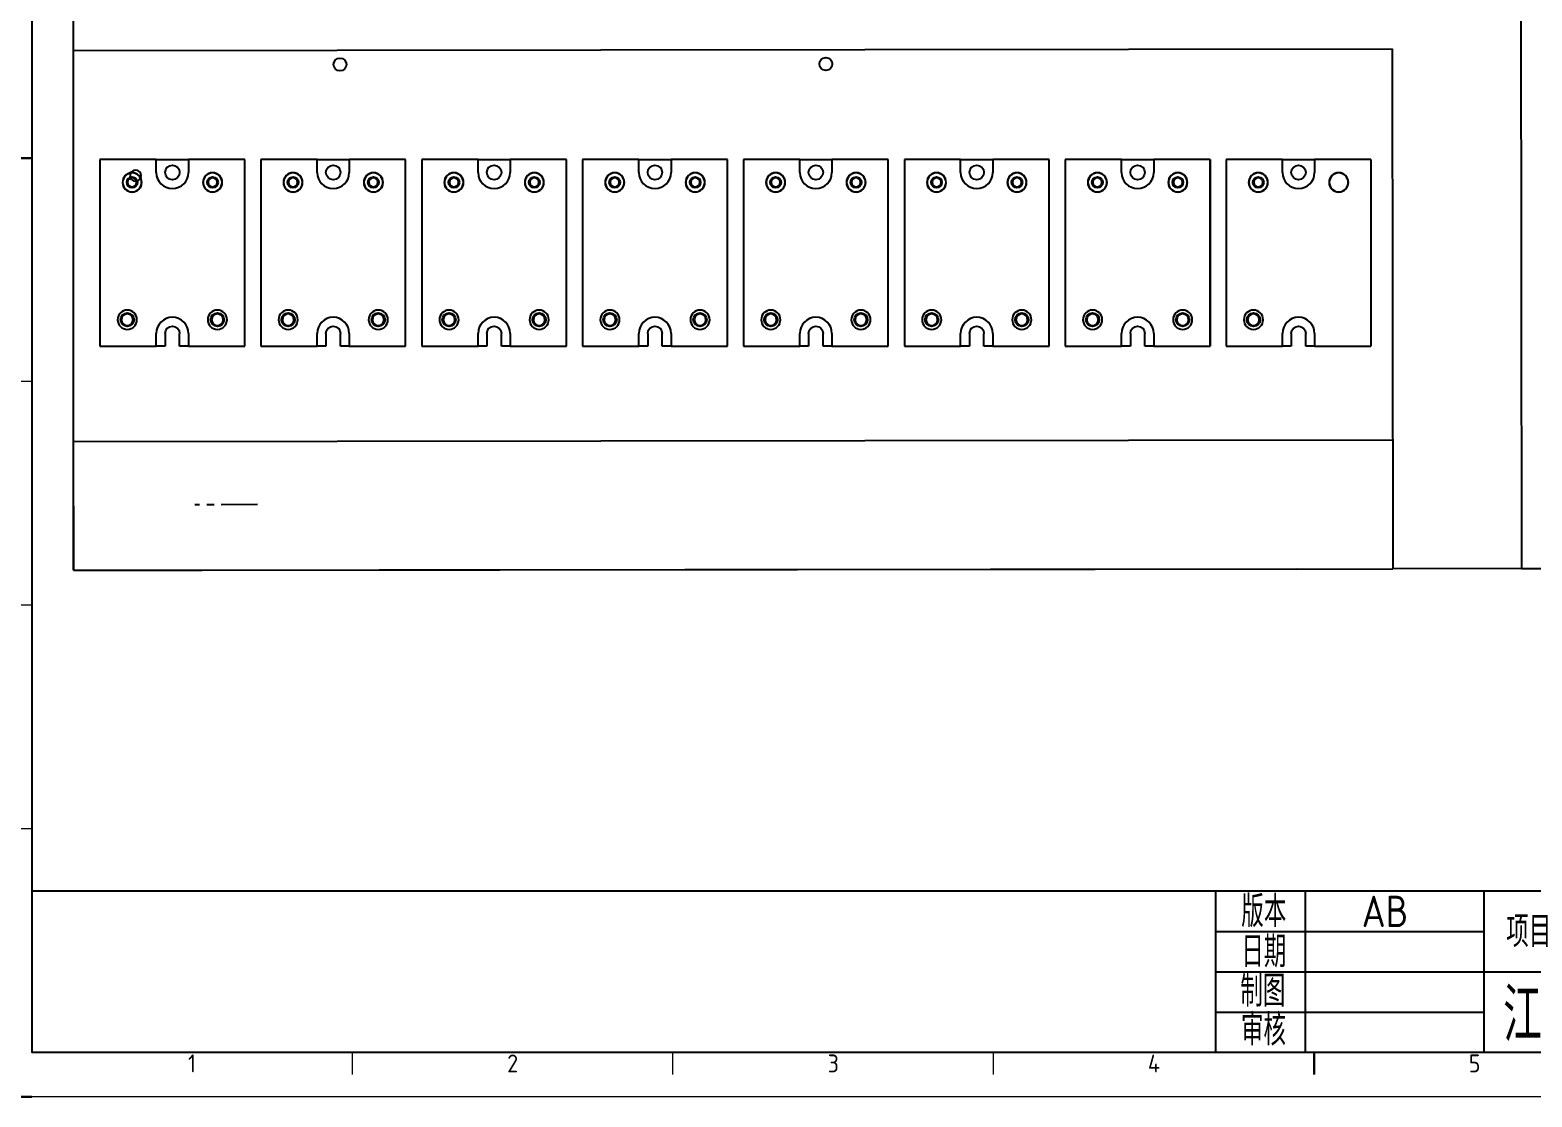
# Model space of a CAD drawing. Header units: millimetres. Extents: x -1494 to 5708, y 2764 to 5210.
# Drawn here: x 5124 to 5460.1, y 4527.9 to 4766.6 of the extents above; entities that cross this region are included whole.
import ezdxf
from ezdxf.enums import TextEntityAlignment as Align

# ---------------------------------------------------------------- set-up
doc = ezdxf.new("R2010")
doc.units = ezdxf.units.MM
doc.linetypes.add('CENTER', pattern=[2, 1.25, -0.25, 0.25, -0.25])
doc.layers.add('5', color=7, linetype='Continuous', true_color=0xffffff)
for name, color, linetype in [('AE_BOR', 1, 'Continuous'), ('XREF', 7, 'Continuous'), ('图框_标题栏属性', 1, 'Continuous'), ('图框_标题栏文字', 6, 'Continuous')]:
    doc.layers.add(name, color=color, linetype=linetype)
doc.styles.add('ACGBTS', font='ISOCP.SHX')
doc.styles.add('工程字', font='gbenor.shx', dxfattribs={"bigfont": 'gbcbig.shx'})

# ---------------------------------------------------------------- blocks, each defined once
blk = doc.blocks.new('Border')
for p, q in [((10, 410), (10, 10)), ((10, 10), (584, 10))]:
    blk.add_line(p, q)
at = {"layer": 'AE_BOR', "color": 1, "lineweight": 30}
for p, q in [((5, 210), (10, 210)), ((297, 5), (297, 10)), ((0, 0), (10, 0))]:
    blk.add_line(p, q, dxfattribs=at)
at = {"layer": 'AE_BOR', "color": 1, "lineweight": 15}
for p, q in [((10, 160), (5, 160)), ((10, 110), (5, 110)), ((10, 60), (5, 60)), ((81.75, 5), (81.75, 10)), ((153.5, 5), (153.5, 10)), ((225.25, 5), (225.25, 10)), ((594, 0), (0, 0))]:
    blk.add_line(p, q, dxfattribs=at)
at = {"layer": 'AE_BOR', "color": 1, "lineweight": 15, "style": 'ACGBTS'}
for s, p in [('1', (45.875, 7.5)), ('2', (117.625, 7.5)), ('3', (189.375, 7.5)), ('4', (261.125, 7.5)), ('5', (332.875, 7.5))]:
    blk.add_text(s, height=4, dxfattribs=at).set_placement(p, align=Align.MIDDLE)
blk = doc.blocks.new('TITLE3')
for p, q in [((-309, 0), (-309, 36)), ((-289, 0), (-289, 36)), ((-249, 0), (-249, 36)), ((-249, 0), (-249, 36)), ((-249, 0), (-249, 36)), ((-309, 27), (-249, 27)), ((-309, 18), (-248.01, 18)), ((-249, 18), (0, 18)), ((-309, 9), (-249, 9)), ((-289, 4.18), (-289, 4.18)), ((-289, 4.18), (-289, 4.18))]:
    blk.add_line(p, q)
blk.add_lwpolyline([(-309, 36), (-574, 36), (-574, 0), (-309, 0)], close=True)
blk.add_lwpolyline([(-309, 0), (0, 0), (0, 36), (-309, 36)])
at = {"layer": '图框_标题栏属性', "style": '工程字'}
for tag, height, p in [('版本', 7, (-271.17, 31.5)), ('项目', 12, (-169.5, 27)), ('名称', 7, (-45.16, 26.53)), ('日期', 7, (-271.17, 22.5)), ('制图', 7, (-271.33, 13.69)), ('文件', 7, (-59.26, 13.5)), ('页数', 7, (-15, 13.5)), ('公司名称', 12, (-179.94, 9)), ('审核', 7, (-270.7, 4.72)), ('图号', 7, (-59.26, 4.5)), ('总数', 7, (-15, 4.5))]:
    blk.add_attdef(tag, text='', height=height, dxfattribs=at).set_placement(p, align=Align.MIDDLE)
at = {"layer": '图框_标题栏文字', "style": '工程字'}
for s, p in [('版本', (-298.29, 31.5)), ('项目', (-239, 27)), ('日期', (-298.29, 22.5)), ('制图', (-298.51, 13.69)), ('审核', (-298.37, 5.01))]:
    blk.add_text(s, height=7, dxfattribs=at).set_placement(p, align=Align.MIDDLE_CENTER)

msp = doc.modelspace()

# ---------------------------------------------------------------- linework, layer by layer
for p, q in [((5133.74, 4645.75), (5133.74, 4922.19)), ((5388.06, 4737.6), (5388.06, 4695.84)), ((5424.06, 4737.6), (5424.06, 4695.84))]:
    msp.add_line(p, q)
at = {"layer": '5', "color": 252}
for p, q in [((5457.42, 4922.6), (5457.74, 4646.12)), ((5133.74, 4762.03), (5428.8, 4762.37)), ((5428.8, 4762.37), (5428.94, 4646.09)), ((5133.7, 4674.57), (5428.9, 4674.91)), ((5133.7, 4674.57), (5133.74, 4645.77)), ((5133.74, 4645.77), (5407.34, 4646.08)), ((5133.74, 4645.75), (5162.54, 4645.78)), ((5457.74, 4646.12), (5428.94, 4646.09))]:
    msp.add_line(p, q, dxfattribs=at)
at = {"layer": '5', "color": 60}
for p, q in [((5139.66, 4737.6), (5139.66, 4695.84)), ((5152.26, 4737.6), (5139.66, 4737.6)), ((5152.26, 4737.6), (5159.46, 4737.6)), ((5152.26, 4734.72), (5152.26, 4737.6)), ((5159.46, 4737.6), (5159.46, 4734.72)), ((5172.06, 4737.6), (5159.46, 4737.6)), ((5172.06, 4695.84), (5172.06, 4737.6)), ((5175.66, 4737.6), (5175.66, 4695.84)), ((5188.26, 4737.6), (5175.66, 4737.6)), ((5188.26, 4734.72), (5188.26, 4737.6)), ((5188.26, 4737.6), (5195.46, 4737.6)), ((5195.46, 4737.6), (5195.46, 4734.72)), ((5208.06, 4737.6), (5195.46, 4737.6)), ((5208.06, 4695.84), (5208.06, 4737.6)), ((5211.66, 4737.6), (5211.66, 4695.84)), ((5224.26, 4737.6), (5211.66, 4737.6)), ((5224.26, 4737.6), (5231.46, 4737.6)), ((5224.26, 4734.72), (5224.26, 4737.6)), ((5231.46, 4737.6), (5231.46, 4734.72)), ((5244.06, 4737.6), (5231.46, 4737.6)), ((5244.06, 4695.84), (5244.06, 4737.6)), ((5247.66, 4737.6), (5247.66, 4695.84)), ((5260.26, 4737.6), (5247.66, 4737.6)), ((5260.26, 4737.6), (5267.46, 4737.6)), ((5260.26, 4734.72), (5260.26, 4737.6)), ((5280.06, 4737.6), (5267.46, 4737.6)), ((5267.46, 4737.6), (5267.46, 4734.72)), ((5280.06, 4695.84), (5280.06, 4737.6)), ((5296.26, 4737.6), (5283.66, 4737.6)), ((5283.66, 4737.6), (5283.66, 4695.84)), ((5296.26, 4737.6), (5303.46, 4737.6)), ((5296.26, 4734.72), (5296.26, 4737.6)), ((5316.06, 4737.6), (5303.46, 4737.6)), ((5303.46, 4737.6), (5303.46, 4734.72)), ((5316.06, 4695.84), (5316.06, 4737.6)), ((5319.66, 4737.6), (5319.66, 4695.84)), ((5332.26, 4737.6), (5319.66, 4737.6)), ((5332.26, 4737.6), (5339.46, 4737.6)), ((5332.26, 4734.72), (5332.26, 4737.6)), ((5339.46, 4737.6), (5339.46, 4734.72)), ((5352.06, 4737.6), (5339.46, 4737.6)), ((5352.06, 4695.84), (5352.06, 4737.6)), ((5368.26, 4737.6), (5355.66, 4737.6)), ((5355.66, 4737.6), (5355.66, 4695.84)), ((5355.66, 4737.6), (5355.66, 4695.84)), ((5368.26, 4737.6), (5355.66, 4737.6)), ((5368.26, 4737.6), (5375.46, 4737.6)), ((5368.26, 4734.72), (5368.26, 4737.6)), ((5368.26, 4737.6), (5375.46, 4737.6)), ((5368.26, 4734.72), (5368.26, 4737.6)), ((5375.46, 4737.6), (5375.46, 4734.72)), ((5388.06, 4737.6), (5375.46, 4737.6)), ((5375.46, 4737.6), (5375.46, 4734.72)), ((5388.06, 4737.6), (5375.46, 4737.6)), ((5388.06, 4695.84), (5388.06, 4737.6)), ((5404.26, 4737.6), (5391.66, 4737.6)), ((5391.66, 4737.6), (5391.66, 4695.84)), ((5404.26, 4737.6), (5411.46, 4737.6)), ((5404.26, 4734.72), (5404.26, 4737.6)), ((5411.46, 4737.6), (5411.46, 4734.72)), ((5424.06, 4737.6), (5411.46, 4737.6)), ((5152.26, 4695.84), (5152.26, 4698.72)), ((5154.24, 4698.72), (5154.24, 4695.84)), ((5157.48, 4695.84), (5157.48, 4698.72)), ((5159.46, 4698.72), (5159.46, 4695.84)), ((5188.26, 4695.84), (5188.26, 4698.72)), ((5190.24, 4698.72), (5190.24, 4695.84)), ((5193.48, 4695.84), (5193.48, 4698.72)), ((5195.46, 4698.72), (5195.46, 4695.84)), ((5224.26, 4695.84), (5224.26, 4698.72)), ((5226.24, 4698.72), (5226.24, 4695.84)), ((5229.48, 4695.84), (5229.48, 4698.72)), ((5231.46, 4698.72), (5231.46, 4695.84)), ((5260.26, 4695.84), (5260.26, 4698.72)), ((5262.24, 4698.72), (5262.24, 4695.84)), ((5265.48, 4695.84), (5265.48, 4698.72)), ((5267.46, 4698.72), (5267.46, 4695.84)), ((5296.26, 4695.84), (5296.26, 4698.72)), ((5298.24, 4698.72), (5298.24, 4695.84)), ((5301.48, 4695.84), (5301.48, 4698.72)), ((5303.46, 4698.72), (5303.46, 4695.84)), ((5332.26, 4695.84), (5332.26, 4698.72)), ((5334.24, 4698.72), (5334.24, 4695.84)), ((5337.48, 4695.84), (5337.48, 4698.72)), ((5339.46, 4698.72), (5339.46, 4695.84)), ((5368.26, 4695.84), (5368.26, 4698.72)), ((5368.26, 4695.84), (5368.26, 4698.72)), ((5370.24, 4698.72), (5370.24, 4695.84)), ((5370.24, 4698.72), (5370.24, 4695.84)), ((5373.48, 4695.84), (5373.48, 4698.72)), ((5373.48, 4695.84), (5373.48, 4698.72)), ((5375.46, 4698.72), (5375.46, 4695.84)), ((5375.46, 4698.72), (5375.46, 4695.84)), ((5404.26, 4695.84), (5404.26, 4698.72)), ((5406.24, 4698.72), (5406.24, 4695.84)), ((5409.48, 4695.84), (5409.48, 4698.72)), ((5411.46, 4698.72), (5411.46, 4695.84)), ((5139.66, 4695.84), (5152.26, 4695.84)), ((5154.24, 4695.84), (5152.26, 4695.84)), ((5159.46, 4695.84), (5157.48, 4695.84)), ((5159.46, 4695.84), (5172.06, 4695.84)), ((5175.66, 4695.84), (5188.26, 4695.84)), ((5190.24, 4695.84), (5188.26, 4695.84)), ((5195.46, 4695.84), (5193.48, 4695.84)), ((5195.46, 4695.84), (5208.06, 4695.84)), ((5211.66, 4695.84), (5224.26, 4695.84)), ((5226.24, 4695.84), (5224.26, 4695.84)), ((5231.46, 4695.84), (5229.48, 4695.84)), ((5231.46, 4695.84), (5244.06, 4695.84)), ((5247.66, 4695.84), (5260.26, 4695.84)), ((5262.24, 4695.84), (5260.26, 4695.84)), ((5267.46, 4695.84), (5265.48, 4695.84)), ((5267.46, 4695.84), (5280.06, 4695.84)), ((5283.66, 4695.84), (5296.26, 4695.84)), ((5298.24, 4695.84), (5296.26, 4695.84)), ((5303.46, 4695.84), (5301.48, 4695.84)), ((5303.46, 4695.84), (5316.06, 4695.84)), ((5319.66, 4695.84), (5332.26, 4695.84)), ((5334.24, 4695.84), (5332.26, 4695.84)), ((5339.46, 4695.84), (5337.48, 4695.84)), ((5339.46, 4695.84), (5352.06, 4695.84)), ((5355.66, 4695.84), (5368.26, 4695.84)), ((5355.66, 4695.84), (5368.26, 4695.84)), ((5370.24, 4695.84), (5368.26, 4695.84)), ((5370.24, 4695.84), (5368.26, 4695.84)), ((5375.46, 4695.84), (5373.48, 4695.84)), ((5375.46, 4695.84), (5373.48, 4695.84)), ((5375.46, 4695.84), (5388.06, 4695.84)), ((5375.46, 4695.84), (5388.06, 4695.84)), ((5391.66, 4695.84), (5404.26, 4695.84)), ((5406.24, 4695.84), (5404.26, 4695.84)), ((5411.46, 4695.84), (5409.48, 4695.84)), ((5411.46, 4695.84), (5424.06, 4695.84))]:
    msp.add_line(p, q, dxfattribs=at)
at = {"layer": '5', "color": 23, "linetype": 'CENTER', "ltscale": 6.5}
msp.add_line((5174.94, 4660.42), (5160.9, 4660.4), dxfattribs=at)
at = {"layer": '5', "color": 11}
for p, q in [((5162.54, 4645.78), (5428.93, 4646.09)), ((5457.73, 4646.12), (5520.38, 4646.2))]:
    msp.add_line(p, q, dxfattribs=at)
for centre in [(5193.37, 4758.86), (5302.09, 4758.99)]:
    msp.add_circle(centre, 1.44, dxfattribs=at)
at = {"layer": '5', "color": 60}
for centre, radius in [((5155.86, 4734.72), 1.62), ((5191.86, 4734.72), 1.62), ((5227.86, 4734.72), 1.62), ((5263.86, 4734.72), 1.62), ((5299.86, 4734.72), 1.62), ((5335.86, 4734.72), 1.62), ((5371.86, 4734.72), 1.62), ((5371.86, 4734.72), 1.62), ((5407.86, 4734.72), 1.62), ((5146.86, 4732.49), 1.22), ((5164.86, 4732.49), 1.22), ((5182.86, 4732.49), 1.22), ((5200.86, 4732.49), 1.22), ((5218.86, 4732.49), 1.22), ((5236.86, 4732.49), 1.22), ((5254.86, 4732.49), 1.22), ((5272.86, 4732.49), 1.22), ((5290.86, 4732.49), 1.22), ((5308.86, 4732.49), 1.22), ((5326.86, 4732.49), 1.22), ((5344.86, 4732.49), 1.22), ((5362.86, 4732.49), 1.22), ((5362.86, 4732.49), 1.22), ((5380.86, 4732.49), 1.22), ((5398.86, 4732.49), 1.22), ((5145.78, 4701.78), 1.51), ((5165.94, 4701.78), 1.51), ((5181.78, 4701.78), 1.51), ((5201.94, 4701.78), 1.51), ((5217.78, 4701.78), 1.51), ((5237.94, 4701.78), 1.51), ((5253.78, 4701.78), 1.51), ((5273.94, 4701.78), 1.51), ((5289.78, 4701.78), 1.51), ((5309.94, 4701.78), 1.51), ((5325.78, 4701.78), 1.51), ((5345.94, 4701.78), 1.51), ((5361.78, 4701.78), 1.51), ((5361.78, 4701.78), 1.51), ((5381.94, 4701.78), 1.51), ((5397.78, 4701.78), 1.51)]:
    msp.add_circle(centre, radius, dxfattribs=at)
at = {"layer": '5', "color": 60, "extrusion": (0, 0, -1)}
for centre, radius in [((-5146.86, 4732.49), 2.16), ((-5146.86, 4732.49), 2.12), ((-5146.86, 4732.49), 1.01), ((-5164.86, 4732.49), 2.16), ((-5164.86, 4732.49), 2.12), ((-5164.86, 4732.49), 1.01), ((-5182.86, 4732.49), 2.16), ((-5182.86, 4732.49), 2.12), ((-5182.86, 4732.49), 1.01), ((-5200.86, 4732.49), 2.16), ((-5200.86, 4732.49), 2.12), ((-5200.86, 4732.49), 1.01), ((-5218.86, 4732.49), 2.16), ((-5218.86, 4732.49), 2.12), ((-5218.86, 4732.49), 1.01), ((-5236.86, 4732.49), 2.16), ((-5236.86, 4732.49), 2.12), ((-5236.86, 4732.49), 1.01), ((-5254.86, 4732.49), 2.16), ((-5254.86, 4732.49), 2.12), ((-5254.86, 4732.49), 1.01), ((-5272.86, 4732.49), 2.16), ((-5272.86, 4732.49), 2.12), ((-5272.86, 4732.49), 1.01), ((-5290.86, 4732.49), 2.16), ((-5290.86, 4732.49), 2.12), ((-5290.86, 4732.49), 1.01), ((-5308.86, 4732.49), 2.16), ((-5308.86, 4732.49), 2.12), ((-5308.86, 4732.49), 1.01), ((-5326.86, 4732.49), 2.16), ((-5326.86, 4732.49), 2.12), ((-5326.86, 4732.49), 1.01), ((-5344.86, 4732.49), 2.16), ((-5344.86, 4732.49), 2.12), ((-5344.86, 4732.49), 1.01), ((-5362.86, 4732.49), 2.16), ((-5362.86, 4732.49), 2.16), ((-5362.86, 4732.49), 2.12), ((-5362.86, 4732.49), 2.12), ((-5362.86, 4732.49), 1.01), ((-5362.86, 4732.49), 1.01), ((-5380.86, 4732.49), 2.16), ((-5380.86, 4732.49), 2.16), ((-5380.86, 4732.49), 2.12), ((-5380.86, 4732.49), 2.12), ((-5380.86, 4732.49), 1.01), ((-5398.86, 4732.49), 2.16), ((-5398.86, 4732.49), 2.12), ((-5398.86, 4732.49), 1.01), ((-5416.86, 4732.49), 2.16), ((-5416.86, 4732.49), 2.12), ((-5145.78, 4701.78), 2.16), ((-5145.78, 4701.78), 1.3), ((-5165.94, 4701.78), 2.16), ((-5165.94, 4701.78), 1.3), ((-5181.78, 4701.78), 2.16), ((-5181.78, 4701.78), 1.3), ((-5201.94, 4701.78), 2.16), ((-5201.94, 4701.78), 1.3), ((-5217.78, 4701.78), 2.16), ((-5217.78, 4701.78), 1.3), ((-5237.94, 4701.78), 2.16), ((-5237.94, 4701.78), 1.3), ((-5253.78, 4701.78), 2.16), ((-5253.78, 4701.78), 1.3), ((-5273.94, 4701.78), 2.16), ((-5273.94, 4701.78), 1.3), ((-5289.78, 4701.78), 2.16), ((-5289.78, 4701.78), 1.3), ((-5309.94, 4701.78), 2.16), ((-5309.94, 4701.78), 1.3), ((-5325.78, 4701.78), 2.16), ((-5325.78, 4701.78), 1.3), ((-5345.94, 4701.78), 2.16), ((-5345.94, 4701.78), 1.3), ((-5361.78, 4701.78), 2.16), ((-5361.78, 4701.78), 2.16), ((-5361.78, 4701.78), 1.3), ((-5361.78, 4701.78), 1.3), ((-5381.94, 4701.78), 2.16), ((-5381.94, 4701.78), 1.3), ((-5397.78, 4701.78), 2.16), ((-5397.78, 4701.78), 1.3)]:
    msp.add_circle(centre, radius, dxfattribs=at)
at = {"layer": '5', "color": 11, "extrusion": (0, 0, -1)}
msp.add_circle((-5147.64, 4734), 1.26, dxfattribs=at)
at = {"layer": '5', "color": 60}
for centre, start, end in [((5155.86, 4734.72), 180, 360), ((5191.86, 4734.72), 180, 360), ((5227.86, 4734.72), 180, 360), ((5263.86, 4734.72), 180, 360), ((5299.86, 4734.72), 180, 360), ((5335.86, 4734.72), 180, 360), ((5371.86, 4734.72), 180, 360), ((5371.86, 4734.72), 180, 360), ((5407.86, 4734.72), 180, 360), ((5155.86, 4698.72), 0, 180), ((5191.86, 4698.72), 0, 180), ((5227.86, 4698.72), 0, 180), ((5263.86, 4698.72), 0, 180), ((5299.86, 4698.72), 0, 180), ((5335.86, 4698.72), 0, 180), ((5371.86, 4698.72), 0, 180), ((5371.86, 4698.72), 0, 180), ((5407.86, 4698.72), 0, 180)]:
    msp.add_arc(centre, 3.6, start, end, dxfattribs=at)
at = {"layer": '5', "color": 60, "extrusion": (0, 0, -1)}
for centre in [(-5155.86, 4698.72), (-5191.86, 4698.72), (-5227.86, 4698.72), (-5263.86, 4698.72), (-5299.86, 4698.72), (-5335.86, 4698.72), (-5371.86, 4698.72), (-5371.86, 4698.72), (-5407.86, 4698.72)]:
    msp.add_arc(centre, 1.62, 0, 180, dxfattribs=at)

# ---------------------------------------------------------------- block references
at = {"layer": 'XREF'}
msp.add_blockref('Border', (5114.39, 4527.93), dxfattribs=at)
ref = msp.add_blockref('TITLE3', (5698.39, 4537.93), dxfattribs=at)
ref.add_attrib('公司名称', '江苏力德尔电子信息技术有限公司', dxfattribs={"layer": '图框_标题栏属性', "height": 12, "style": '工程字'}).set_placement((5518.46, 4546.93), align=Align.MIDDLE)
ref.add_attrib('版本', 'AB', dxfattribs={"layer": '图框_标题栏属性', "height": 7, "style": '工程字'}).set_placement((5427.22, 4569.43), align=Align.MIDDLE)

doc.saveas('drawing.dxf')
